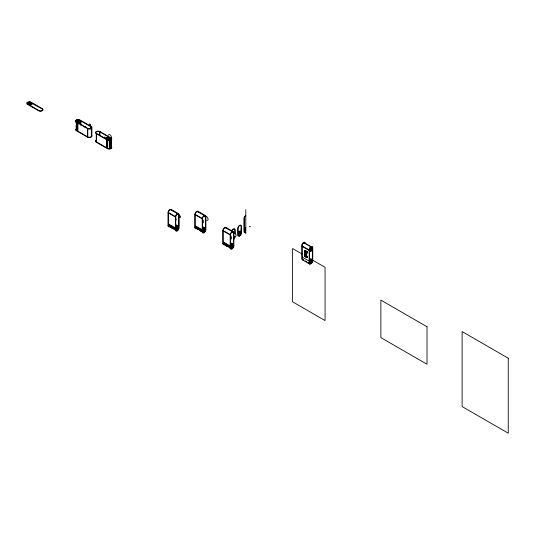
<?xml version="1.0" encoding="UTF-8"?>
<svg xmlns="http://www.w3.org/2000/svg" width="535" height="535" viewBox="0 0 535 535"><rect width="100%" height="100%" fill="white"/><g stroke="black" fill="none" stroke-linecap="round" stroke-linejoin="round"><path stroke-width="0.8" d="M307.03 253.376L306.187 252.493L305.813 252.707L306.662 253.59M250.119 226.465L249.898 226.84M305.184 252.232L304.709 252.085L305.251 252.627M178.081 226.807L178.061 226.666A1.177 0.675 -60 0 0 177.252 225.977L175.868 225.175M204.878 228.652L204.858 228.512A1.177 0.675 -60 0 0 204.042 227.823L202.665 227.021M230.184 242.917L232.029 243.98A1.177 0.675 -60 0 1 232.845 244.676L232.865 244.809M203.28 228.659C206.028 229.609 203.006 227.181 203.888 229.375M232.772 247.698A1.565 0.903 -60 0 0 232.538 245.746C232.538 244.93 231.642 243.666 231.876 245.532M177.112 230.097L177.085 230.097A1.043 0.602 -60 0 1 176.51 229.595A1.043 0.602 -60 0 1 177.072 228.445C178.222 227.047 176.791 225.502 177.092 227.522M204.109 230.063L204.176 229.214M232.096 246.22L232.083 245.532M233.514 229.154L233.735 228.759A2.608 1.505 -60 0 1 235.173 230.003L235.173 234.009M239.185 233.247L239.118 233.407A1.565 0.903 -60 0 0 238.864 235.654M245.384 229.649L245.297 229.856A1.565 0.903 -60 0 0 245.057 232.076M245.759 232.25L245.558 232.531A2.608 1.505 -60 0 1 243.96 231.341L243.96 218.541A2.608 1.505 -60 0 1 245.799 215.344M168.799 226.278A2.087 1.204 -60 0 1 168.391 225.335L168.545 224.493L175.921 228.759A2.829 1.632 -60 0 0 176.583 228.084M176.463 230.638A2.087 1.204 -60 0 1 175.774 229.595L175.921 228.759M195.877 228.224A2.087 1.204 -60 0 1 195.188 227.181L195.335 226.345L202.718 230.605A2.829 1.632 -60 0 0 203.38 229.936M202.337 231.956L203.26 232.484A2.087 1.204 -60 0 1 202.571 231.441L202.718 230.605M204.082 232.471L204.223 231.742A1.043 0.602 -60 0 0 204.785 230.592A1.043 0.602 -60 0 0 204.223 230.09L203.621 229.696M228.94 247.317L231.247 248.648A2.087 1.204 -60 0 1 230.558 247.605L230.679 246.789A2.829 1.632 -60 0 0 231.367 246.093M232.07 248.628L232.21 247.899A1.043 0.602 -60 0 0 232.772 246.749A1.043 0.602 -60 0 0 232.21 246.247L231.608 245.853M245.766 229.709L245.639 229.963A1.043 0.602 -60 0 0 245.063 231.127A1.043 0.602 -60 0 0 245.625 231.635L245.652 231.628M202.31 228.92L203.24 229.515L202.685 229.468M107.615 140.478L107.615 138.879A2.829 1.632 0 0 1 107.207 139.401L107.709 139.869A2.087 1.204 0 0 0 109.648 140.19L109.648 148.71A2.087 1.204 0 0 1 107.709 148.389L107.207 147.927M233.347 244.783L233.507 233.093A2.087 1.204 -60 0 0 232.029 232.243A2.087 1.204 -60 0 0 230.558 234.798L230.558 246.18M233.501 244.542L230.277 242.616M311.444 260.599L311.504 260.866A1.485 0.856 -60 0 1 312.012 261.749A1.485 0.856 -60 0 1 311.296 263.18A1.772 1.023 -60 0 0 312.353 261.147L312.246 260.438A2.842 1.638 -60 0 1 311.444 260.599L310.099 259.823M80.156 121.793L80.203 120.629L79.655 120.261A2.087 1.204 0 0 0 77.715 119.94L77.729 121.599M304.355 251.564L304.435 252.179M79.153 121.86C80.337 123.097 80.424 121.519 79.3 121.177A1.565 0.903 0 0 0 77.729 120M175.888 227.622L176.443 227.649A1.177 0.675 -60 0 1 177.252 225.977M30.334 104.051C34.039 105.823 28.897 102.426 30.341 103.924M76.933 120.569L76.92 120.589A1.043 0.602 0 0 0 77.073 121.325A1.043 0.602 0 0 0 78.351 121.418L79.314 121.692M78.678 121.244L78.705 121.211A1.043 0.602 0 0 0 78.551 120.475A1.043 0.602 0 0 0 77.267 120.388L76.953 121.913M108.685 138.886L108.679 138.893A1.043 0.602 0 0 0 108.812 139.655A1.043 0.602 0 0 0 110.09 139.742L110.865 139.943L110.865 148.469L110.484 148.249L110.444 139.541A1.043 0.602 0 0 0 110.29 138.799A1.043 0.602 0 0 0 109.013 138.712L108.257 138.438M176.349 227.89L176.363 227.877A2.307 1.331 -60 0 1 176.008 228.244L168.391 223.918L168.391 212.529A2.087 1.204 -60 0 1 169.374 210.355A2.087 1.204 -60 0 1 171.013 209.941M225.884 228.037A2.087 1.204 -60 0 0 224.232 228.291A2.087 1.204 -60 0 0 223.175 230.538L223.175 241.92L230.792 246.254A2.307 1.331 -60 0 0 231.133 245.893L230.297 245.077M28.108 102.767L28.114 102.753A1.043 0.602 0 0 0 28.255 103.516A1.043 0.602 0 0 0 29.532 103.603L29.82 103.609M29.866 103.422L29.886 103.402A1.043 0.602 0 0 0 29.726 102.66A1.043 0.602 0 0 0 28.449 102.573L27.285 102.386M230.445 245.558L231.856 246.448L231.989 245.605M223.309 242.515L230.692 246.775M175.975 227.342L177.426 228.238A1.043 0.602 -60 0 1 177.988 228.746A1.043 0.602 -60 0 1 177.426 229.896L177.212 230.665M202.457 229.401C203.815 231.682 204.898 229.308 203.086 228.967M80.17 120.716L80.176 120.703A2.829 1.632 0 0 0 79.748 121.251M107.187 139.428L107.234 148.115M239.031 233.12L238.938 233.193A2.829 1.632 -60 0 1 238.282 233.869L238.128 234.704A2.087 1.204 -60 0 0 238.817 235.748M31.344 102.901L31.358 102.894A2.829 1.632 0 0 0 30.93 103.436M232.19 245.344L231.267 244.816M177.393 227.355L176.483 226.807M29.064 104.686L29.171 104.626A2.307 1.331 0 0 1 29.646 104.512L29.94 104.572A1.177 0.675 0 0 0 31.759 104.686A1.177 0.675 0 0 0 31.565 103.636L31.471 103.576M302.369 257.602L302.201 258.479A1.772 1.023 -60 0 0 302.716 259.355M177.072 228.445L175.661 227.556M231.856 246.448L231.869 246.434A1.043 0.602 -60 0 0 231.294 247.605A1.043 0.602 -60 0 0 231.856 248.106L231.882 248.1M249.985 226.372L249.751 226.766M245.799 227.93L245.344 228.679L245.645 229.054M233.013 229.181L232.926 229.221A2.608 1.505 -60 0 0 231.561 231.461M233.554 239.459L233.568 239.453A2.608 1.505 -60 0 0 235.173 236.416M29.672 104.185L29.626 104.198A2.829 1.632 0 0 0 28.683 104.445L27.88 104.151A2.087 1.204 0 0 1 27.325 103.034M306.274 252.747L305.906 252.961L306.274 252.747M303.633 243.157L303.633 242.442L311.016 246.702L311.096 247.551A0.916 0.528 -60 0 1 311.617 247.999A0.916 0.528 -60 0 1 311.149 248.982C311.584 250.688 310.287 251.838 310.842 249.19A0.916 0.528 -60 0 1 310.32 248.742A0.916 0.528 -60 0 1 310.788 247.758L310.922 246.755L303.459 242.542A2.347 1.358 -60 0 0 301.8 245.418L301.8 258.713A2.347 1.358 -60 0 0 303.345 259.736M303.633 242.442L303.719 242.395A2.347 1.358 -60 0 1 305.351 243.03M304.408 250.494L304.776 250.28M310.922 246.755L310.842 246.802A2.347 1.358 -60 0 0 309.176 249.678L309.176 262.979A2.347 1.358 -60 0 0 310.728 263.996L310.842 263.039A0.916 0.528 -60 0 1 310.32 262.591A0.916 0.528 -60 0 1 310.788 261.608C310.407 259.816 311.584 258.853 311.149 261.401A0.916 0.528 -60 0 1 311.617 261.849A0.916 0.528 -60 0 1 311.149 262.832L311.209 263.715A2.347 1.358 -60 0 0 312.761 260.906L312.761 247.611A2.347 1.358 -60 0 0 311.096 246.655L311.016 246.702M304.529 250.641L304.897 250.427M305.197 251.731L304.83 250.888L305.251 250.714M304.703 251.243L305.07 250.42L304.703 251.243L304.468 250.868M304.903 251.296L305.197 250.681M304.749 251.49L305.171 251.303M305.826 251.176L306.194 250.968M304.883 252.841L304.341 252.299L305.458 251.631M305.966 251.303L306.341 251.089M304.341 252.527L304.709 252.313M305.953 251.403L306.856 251.624L306.321 251.209M304.341 252.894L305.284 253.015L304.341 252.894L305.251 253.623M306.642 252.908L305.813 252.206L306.689 252.286M306.488 251.831L307.01 251.463L306.488 252.059L306.094 251.831M304.341 253.115L305.538 253.383L304.83 254.225L305.231 253.61M305.813 252.426L307.01 252.694L306.04 253.617L305.793 253.209M304.408 253.403L304.776 253.189M306.488 252.199L307.237 252.025L306.321 252.5L305.813 252.206M306.481 252.266L307.01 251.711M304.529 253.55L304.897 253.336M305.813 252.888L306.187 252.674M305.164 253.409L305.538 253.195M306.642 252.721L307.01 252.507M304.428 254.332L305.07 253.329L304.703 254.152L304.468 253.737M306.053 253.409L306.715 253.022A0.889 0.515 60 0 1 306.481 253.543M304.549 254.499L305.171 254.212M306.428 253.724L306.796 253.51M304.97 254.767L305.338 254.553M305.886 254.138L306.254 253.924M304.341 255.275C307.418 256.098 302.135 254.881 305.9 256.499M305.09 254.734L305.458 254.52M306.007 254.285L306.374 254.071M306.555 253.878L306.923 253.664M304.341 255.503L305.171 255.108M306.007 255.269L306.729 254.359M304.335 255.69L304.703 255.476M304.482 255.797L304.85 255.59M305.886 255.121L306.548 254.065L306.18 254.887L305.946 254.499M306.682 254.754L306.301 254.961L306.214 254.466M305.164 255.757L305.538 255.543M306.649 255.931L306.254 255.536L306.729 255.342M306.18 255.87L306.548 255.048L306.18 255.87L305.946 255.469M304.542 255.917L305.532 256.486L306.595 255.904M304.408 256.031L305.532 256.713L306.187 256.325L305.839 255.636M306.481 256.372L306.849 256.165M307.224 257.061L306.488 257.509L305.813 256.9L306.856 257.302M307.016 256.218L306.321 256.613L304.91 255.703M305.813 257.121L306.187 256.907M306.642 256.833L307.01 256.619M306.488 257.101L307.01 256.807L306.187 256.325M307.01 256.974L306.488 257.288L305.813 256.9M306.488 257.643L306.856 257.429M306.996 257.315L307.364 257.101M306.642 257.602L307.01 257.388M306.635 257.723L307.003 257.509M245.231 229.542L245.137 229.615A2.829 1.632 -60 0 1 244.475 230.291L244.328 231.127A2.087 1.204 -60 0 0 245.017 232.17M239.359 236.109L239.553 235.26M238.282 233.407L238.363 233.354A2.307 1.331 -60 0 0 238.704 232.999L238.797 232.758A1.177 0.675 -60 0 1 239.606 231.087A1.177 0.675 -60 0 1 240.416 231.775L240.422 231.882M106.813 139.174L106.478 147.68L106.826 147.693M76.144 120.85A2.087 1.204 0 0 0 76.706 121.967L77.508 122.254A2.829 1.632 0 0 1 78.418 122.02M108.946 138.11A2.829 1.632 0 0 0 109.856 137.869L110.658 138.164A2.087 1.204 0 0 1 111.22 139.281L111.26 148.449M244.468 229.836L244.562 229.776A2.307 1.331 -60 0 0 244.903 229.421L244.997 229.167A1.177 0.675 -60 0 1 245.799 227.509M302.335 257.134L309.638 261.388L310.226 260.94A1.17 0.675 -60 0 1 310.969 259.134A1.17 0.675 -60 0 1 311.711 260.077L312.353 259.662L312.353 249.083A2.267 1.311 -60 0 0 311.711 249.651L309.698 248.487M77.254 120.388L77.267 121.452M78.351 121.418L78.418 123.083M240.931 232.337L240.957 232.33A2.829 1.632 -60 0 1 240.268 232.424M176.53 226.519L177.914 227.315A2.829 1.632 -60 0 0 178.576 227.228L178.723 227.89A2.087 1.204 -60 0 1 178.035 229.736L176.149 228.626M203.788 228.632L204.711 229.167A2.829 1.632 -60 0 0 205.373 229.074L205.52 229.736A2.087 1.204 -60 0 1 204.831 231.581L202.946 230.471M231.314 244.522L232.698 245.324A2.829 1.632 -60 0 0 233.36 245.231L233.507 245.899A2.087 1.204 -60 0 1 232.819 247.738L231.387 246.896M77.468 122.268L77.508 130.781L76.706 130.493A2.087 1.204 0 0 1 76.117 129.443M239.292 225.549L239.198 225.603A2.608 1.505 -60 0 0 237.761 228.512L237.761 234.918A2.608 1.505 -60 0 0 239.606 235.982A2.608 1.505 -60 0 0 241.452 232.785L241.452 226.379A2.608 1.505 -60 0 0 240.014 225.128L239.8 225.529M239.921 225.596L239.934 225.596A2.087 1.204 -60 0 1 241.084 226.593L240.87 231.916A2.307 1.331 -60 0 1 240.509 231.956M233.641 229.221L233.655 229.221A2.087 1.204 -60 0 1 234.798 230.217L234.798 233.548M108.257 140.765L108.244 138.01L106.973 138.043L108.21 138.404M177.072 230.103L176.149 229.568M203.868 231.949L203.909 231.943A1.043 0.602 -60 0 1 203.307 231.441A1.043 0.602 -60 0 1 203.868 230.291M239.767 233.354L239.78 233.347A1.043 0.602 -60 0 1 240.342 233.855A1.043 0.602 -60 0 1 239.78 235.005L239.653 235.788M239.453 235.206L239.439 235.206A1.043 0.602 -60 0 1 238.864 234.704A1.043 0.602 -60 0 1 239.426 233.554L239.566 232.732M77.99 123.505L77.99 122.435A2.307 1.331 0 0 1 78.471 122.321L78.759 122.388A1.177 0.675 0 0 0 80.578 122.502L80.578 125.163M109.374 138.759L109.374 137.689A2.307 1.331 0 0 1 108.893 137.803L108.618 140.284M239.412 232.638C238.844 231.247 240.73 231.394 239.653 233.3M302.262 257.128L302.201 246.421A2.133 1.23 -60 0 1 302.422 246.321M29.713 103.991L29.465 103.95A1.565 0.903 0 0 1 27.425 103.041M305.184 254.881L304.85 254.466M304.843 255.108L305.538 255.763M304.522 251.503L304.83 251.945M27.633 102.352L28.114 102.64M80.578 122.502A1.177 0.675 0 0 0 80.384 121.452L80.29 121.385M108.605 137.742A1.177 0.675 0 0 0 106.786 137.629A1.177 0.675 0 0 0 106.98 138.679L107.087 138.766M76.966 120.368L76.498 120.188L76.498 121.733M304.763 255.302L304.402 254.921M304.789 254.419L304.355 253.904M306.267 255.155L305.839 254.667M306.267 256.138L306.689 256.399M305.124 251.276L304.729 250.795M305.124 254.185L304.729 253.704M77.174 122.241L77.187 130.767M108.692 138.692L108.658 139.983M110.397 139.755L110.411 140.297M79.18 121.646L79.153 122.93M302.636 244.147A1.485 0.856 -60 0 1 303.258 243.144A1.772 1.023 -60 0 0 302.201 245.184L302.201 245.953L309.584 250.213A2.708 1.565 -60 0 1 310.494 249.992L310.46 249.731A1.485 0.856 -60 0 1 309.925 248.842A1.485 0.856 -60 0 1 310.641 247.404A1.772 1.023 -60 0 0 309.584 249.444L309.584 250.213M302.201 246.421L309.584 250.681A2.133 1.23 -60 0 1 310.226 250.507A1.17 0.675 -60 0 0 310.969 251.457A1.17 0.675 -60 0 0 311.711 249.651M76.331 122.181L87.419 128.581A2.608 1.505 0 0 0 91.111 128.581L91.111 126.454L80.023 120.047A2.608 1.505 0 0 0 76.331 120.047A2.608 1.505 0 0 0 76.331 122.181L76.331 130.7L87.419 137.107A2.608 1.505 0 0 0 90.736 137.288A2.608 1.505 0 0 0 91.666 135.442M99.938 131.55L111.026 137.95A2.608 1.505 0 0 1 111.026 140.076A2.608 1.505 0 0 1 107.334 140.076L96.246 133.676A2.608 1.505 0 0 1 96.246 131.55A2.608 1.505 0 0 1 99.938 131.55L99.938 135.81M90.743 128.988L90.743 126.661L80.885 120.97L80.885 124.702M106.478 147.68L96.621 141.989L96.621 133.462A2.087 1.204 0 0 1 96.621 131.757A2.087 1.204 0 0 1 99.57 131.757L109.428 137.455L109.428 139.053M306.461 251.617L306.856 251.845M306.869 252.052L306.642 251.677M306.595 252.948L306.167 252.981M304.341 252.299L305.184 253.082M90.743 126.661A2.087 1.204 0 0 1 90.743 128.367A2.087 1.204 0 0 1 87.793 128.367L77.929 122.675L77.929 131.202L87.793 136.893A2.087 1.204 0 0 0 90.261 137.1A2.087 1.204 0 0 0 91.311 135.79M96.621 133.462L106.478 139.16M301.954 253.958L292.571 248.541L292.571 301.814L325.053 320.565L325.053 267.293L309.17 258.131M306.856 257.074L305.9 256.278M310.374 259.301L311.711 260.077M110.411 148.289L110.792 148.509M302.569 259.294L303.913 260.063M305.251 260.839L306.595 261.615M307.939 262.391L309.952 263.554M302.342 259.823L309.725 264.083M96.093 140.17A2.608 1.505 0 0 0 96.246 142.203L107.334 148.603A2.608 1.505 0 0 0 110.678 148.77A2.608 1.505 0 0 0 111.547 146.898M29.084 104.847L38.968 110.558A2.087 1.204 0 0 0 41.924 110.558A2.087 1.204 0 0 0 41.924 108.852L31.712 103.148A2.307 1.331 0 0 0 31.451 103.469M197.97 211.265L205.353 215.525M225.957 227.422L233.34 231.688M197.709 211.72L205.092 215.979M225.696 227.877L233.079 232.136M204.504 215.926L205.888 216.722L205.888 229.528A2.608 1.505 -60 0 1 204.042 232.725A2.608 1.505 -60 0 1 202.203 231.655L194.82 227.395L194.82 214.588A2.608 1.505 -60 0 1 196.499 211.499A2.608 1.505 -60 0 1 198.478 212.087M230.184 247.812L230.184 235.012A2.608 1.505 -60 0 1 232.029 231.815L233.875 232.879L233.875 245.685A2.608 1.505 -60 0 1 232.029 248.882A2.608 1.505 -60 0 1 230.184 247.812L222.807 243.552L222.807 230.752A2.608 1.505 -60 0 1 224.479 227.656A2.608 1.505 -60 0 1 226.465 228.251M203.507 215.772L205.52 216.936L205.52 228.318L202.29 226.459M231.494 231.929L233.507 233.093M197.897 211.88A2.087 1.204 -60 0 0 196.245 212.134A2.087 1.204 -60 0 0 195.188 214.381L202.571 218.641L202.571 230.023M223.175 230.538L230.558 234.798M194.82 214.588L202.203 218.855L202.203 231.655M222.807 230.752L230.184 235.012M202.979 227.328L203.44 227.596M203.902 227.863L204.363 228.131M204.825 228.398L205.286 228.659A2.307 1.331 -60 0 1 204.945 228.692L204.022 228.164M230.966 243.485L231.428 243.753M231.889 244.02L233.273 244.823A2.307 1.331 -60 0 1 232.932 244.849L232.009 244.321M203.012 227.449L203.474 227.716M203.935 227.984L204.858 228.512M231.922 244.141L232.845 244.676M230.625 243.519L231.087 243.786M204.45 228.539L205.373 229.074M232.437 244.696L233.36 245.231M171.173 209.419L178.556 213.679M204.551 228.753L205.888 229.528M232.163 244.582L233.875 245.685M204.136 228.94L205.52 229.736M232.585 245.364L233.507 245.899M170.912 209.874L178.295 214.134M175.406 229.809L175.406 217.003A2.608 1.505 -60 0 1 177.252 213.813L179.098 214.876L179.098 227.676A2.608 1.505 -60 0 1 177.252 230.873A2.608 1.505 -60 0 1 175.406 229.809L168.023 225.549L168.023 212.743A2.608 1.505 -60 0 1 169.615 209.72A2.608 1.505 -60 0 1 171.641 210.068M203.628 229.054L204.551 229.589A1.565 0.903 -60 0 1 204.785 231.535M202.966 228.84L204.082 229.462M230.953 244.997L232.07 245.618M231.535 245.391L231.996 245.659M176.71 213.926L178.723 215.09L178.723 226.472L175.962 224.874M230.21 245.358L231.133 245.893M202.618 229.642L203.541 230.17A1.565 0.903 -60 0 0 203.3 232.397L202.377 231.862M230.144 245.532L230.605 245.799M231.066 246.067L231.528 246.327A1.565 0.903 -60 0 0 231.287 248.554L230.364 248.019M202.839 230.946L204.223 231.742M230.826 247.103L232.21 247.899M195.188 226.639L202.571 230.899M230.558 247.056L223.255 242.576L223.175 243.338A2.087 1.204 -60 0 0 223.864 244.381M202.738 231.254L204.082 232.029M230.725 247.411L232.07 248.186M203.086 231.541L204.009 232.511M231.073 247.698L231.996 248.668M195.188 227.181L202.571 231.441M223.175 243.338L230.558 247.605M202.905 231.762L204.29 232.558M230.685 247.832L231.147 248.093M231.354 248.186L232.277 248.721M196.8 228.759L197.261 229.027M197.723 229.294L198.184 229.555M199.568 230.358L200.03 230.625M200.491 230.893L200.953 231.153M201.414 231.421L201.876 231.688M224.325 244.649L224.787 244.916M225.248 245.184L227.556 246.515M196.419 228.585L197.803 229.381M200.571 230.98L201.033 231.247M202.879 232.31L203.802 232.845M224.867 245.01L224.406 244.742A2.608 1.505 -60 0 1 222.807 243.552M226.251 245.806L226.713 246.073M227.174 246.341L227.636 246.608M229.943 247.939L230.866 248.467M231.327 248.735L231.789 249.002M168.391 212.529L175.774 216.795L175.774 228.177M168.023 212.743L175.406 217.003M175.721 225.215L176.182 225.482M176.644 225.75L177.105 226.017M178.028 226.546L178.489 226.813A2.307 1.331 -60 0 1 178.155 226.847L176.771 226.051M175.754 225.335L176.216 225.603M176.677 225.87L178.061 226.666M178.115 226.96L178.576 227.228M177.339 227.094L178.723 227.89M176.831 227.208L177.754 227.743A1.565 0.903 -60 0 1 177.995 229.689M176.169 226.994L177.286 227.616M176.289 227.121L177.212 227.642M175.821 227.796L176.744 228.325A1.565 0.903 -60 0 0 176.51 230.545L176.048 230.284M176.503 229.361L177.426 229.896M168.391 224.794L175.774 229.054M176.289 229.696L177.192 230.137M168.391 225.335L175.774 229.595M176.115 229.916L177.493 230.712M169.588 226.552L170.05 226.82M170.511 227.087L170.973 227.348M171.434 227.616L171.895 227.883M175.126 229.749L175.587 230.017M169.541 226.646L170.926 227.442M171.006 227.535L171.849 227.977M171.929 228.071L172.39 228.338M173.775 229.134L174.236 229.401M174.698 229.669L175.54 230.11M175.62 230.197L177.005 231M305.111 255.075L304.776 254.72M305.231 252.386L305.559 252.868M306.201 255.409L306.548 255.656M31.358 102.767L30.836 102.452A2.087 1.204 0 0 0 28.897 102.125A1.565 0.903 0 0 1 30.482 103.362M304.696 255.028L304.475 254.667M309.618 261.374L309.584 250.681M306.247 255.523L306.314 255.951L306.669 255.309M304.789 251.938L304.375 251.049M241.071 232.384L241.084 232.999A2.087 1.204 -60 0 1 240.389 234.845M239.412 225.623L239.279 225.971A2.087 1.204 -60 0 0 238.128 228.298L238.135 233.347M233.133 229.248L232.999 229.595A2.087 1.204 -60 0 0 231.916 231.381M244.334 229.769L244.328 218.327A2.087 1.204 -60 0 1 245.799 215.765M203.233 229.455L203.233 229.468A1.177 0.675 -60 0 1 204.042 227.823M306.669 254.326L306.669 254.747M303.539 242.495L303.539 243.211M245.799 209.62L245.799 233.889M234.798 236.082L234.798 236.63A2.087 1.204 -60 0 1 234.109 238.47M195.188 214.381L195.188 225.763L202.805 230.09A2.307 1.331 -60 0 0 203.146 229.736M111.026 137.95L111.026 139.501M110.792 139.983L110.765 148.737M110.658 138.164L110.658 139.227M110.411 144.029L110.411 144.557M110.19 137.89L110.09 140.277M110.09 144.002L110.09 144.537M109.856 137.869L109.856 138.939M109.073 139.963L109.073 138.364A1.565 0.903 0 0 1 111.113 139.274L111.113 147.794A1.565 0.903 0 0 0 111.093 147.58M108.893 137.803L108.893 138.873M108.184 138.478L108.184 140.611M108.063 140.551L108.063 138.953A1.565 0.903 0 0 0 109.628 140.13L109.628 148.656A1.565 0.903 0 0 1 108.572 148.456M107.889 138.451L107.889 140.578M107.709 139.869L107.709 148.389M107.334 140.076L107.334 148.603M107.087 139.909L107.087 138.846A2.307 1.331 0 0 1 106.893 139.12L106.893 139.655M106.98 138.679L106.98 139.742M106.786 137.629L106.786 138.692M99.57 131.757L99.57 135.636M96.246 133.676L96.246 142.203M91.88 127.517L91.88 136.037M91.358 127.517L91.358 136.037M87.793 128.367L87.793 136.893M87.419 128.581L87.419 137.107M80.471 121.539L80.471 121.004A2.307 1.331 0 0 0 80.27 121.284L80.27 122.883M80.384 121.452L80.384 123.05M79.655 120.261L79.748 122.849M79.474 121.679L79.474 122.742M78.705 121.211L78.759 123.451M78.471 122.321L78.471 123.391M78.291 122.829L78.291 121.759A1.565 0.903 0 0 1 76.244 120.856L76.244 122.455M76.706 121.967L76.706 130.493M76.599 119.914L76.572 121.739M76.104 120.201L76.144 122.976M76.144 125.645L76.144 127.243M302.201 245.953A2.708 1.565 -60 0 1 302.522 245.812M302.536 244.783A1.485 0.856 -60 0 1 302.542 244.582M304.348 242.83A1.485 0.856 -60 0 0 303.92 242.763A1.772 1.023 -60 0 1 304.602 242.776M306.301 253.215A0.889 0.515 60 0 1 306.114 253.757M175.774 216.795A2.087 1.204 -60 0 1 177.252 214.234A2.087 1.204 -60 0 1 178.723 215.09M177.252 213.813A2.608 1.505 -60 0 1 179.098 214.876M169.622 226.74A2.608 1.505 -60 0 1 168.023 225.549M175.741 218.574A1.043 0.602 60 0 1 176.142 219.564A1.043 0.602 60 0 1 175.741 220.092M179.105 216.006A1.043 0.602 60 0 1 179.947 215.799A1.043 0.602 60 0 1 180.569 217.103A1.043 0.602 60 0 1 179.767 217.391M202.571 218.641A2.087 1.204 -60 0 1 204.042 216.08A2.087 1.204 -60 0 1 205.52 216.936M202.203 218.855A2.608 1.505 -60 0 1 204.042 215.659A2.608 1.505 -60 0 1 205.888 216.722M196.111 228.679A2.608 1.505 -60 0 1 194.82 227.395M202.471 219.464A2.087 1.204 60 0 1 203.674 221.838A2.087 1.204 60 0 1 202.471 222.814M205.701 216.568A2.087 1.204 60 0 1 207.995 218.574A2.087 1.204 60 0 1 206.764 220.199M230.291 235.5A2.087 1.204 60 0 1 231.662 237.995A2.087 1.204 60 0 1 230.291 238.904M233.501 232.825A2.087 1.204 60 0 1 235.962 234.651A2.087 1.204 60 0 1 234.618 236.289M232.029 231.815A2.608 1.505 -60 0 1 233.875 232.879M223.911 244.288A1.565 0.903 -60 0 1 223.797 244.221M231.22 245.612A1.177 0.675 -60 0 1 232.029 243.98M234.297 236.731A1.565 0.903 -60 0 1 234.069 238.429M234.029 237.252A1.043 0.602 -60 0 1 233.554 238.583M240.115 232.852A1.565 0.903 -60 0 1 240.349 234.798M96.621 141.989A2.087 1.204 0 0 1 96.019 141.013M111.247 147.352A2.087 1.204 0 0 1 111.22 147.807M104.057 137.716A2.087 1.204 60 0 1 105.255 137.194A2.087 1.204 60 0 1 106.712 138.786M108.451 135.301A2.087 1.204 60 0 1 110.658 135.415A2.087 1.204 60 0 1 110.832 138.311M76.331 130.7A2.608 1.505 0 0 1 75.87 128.942M91.111 126.454A2.608 1.505 0 0 1 91.111 128.581M84.838 127.089A1.043 0.602 60 0 1 85.439 126.601A1.043 0.602 60 0 1 86.262 127.597M89.298 124.782A1.043 0.602 60 0 1 89.826 124.026A1.043 0.602 60 0 1 90.729 125.197A1.043 0.602 60 0 1 90.141 125.872M309.584 262.137L309.584 262.738A1.772 1.023 -60 0 0 310.641 263.561A1.485 0.856 -60 0 1 309.925 262.952A1.485 0.856 -60 0 1 310.434 261.481L310.494 261.147A2.708 1.565 -60 0 1 309.745 261.869L309.584 262.137M311.417 249.29L311.444 249.444A2.842 1.638 -60 0 1 312.353 248.614L312.353 247.845A1.772 1.023 -60 0 0 311.296 247.023A1.485 0.856 -60 0 1 312.012 247.638A1.485 0.856 -60 0 1 311.504 249.109L311.423 249.256M305.425 253.115L305.057 253.329L305.425 253.108M306.863 252.406L306.495 252.62L306.863 252.4M306.863 256.519L306.495 256.733L306.863 256.512M508.25 358.203L462.12 331.566L462.12 406.567L508.25 433.203L508.25 358.203M427.017 326.758L380.887 300.122L380.887 337.625L427.017 364.255L427.017 326.758M42.292 108.638L31.204 102.238A2.608 1.505 0 0 0 27.512 102.238A2.608 1.505 0 0 0 27.512 104.365L38.6 110.772A2.608 1.505 0 0 0 42.292 110.772A2.608 1.505 0 0 0 42.292 108.638"/></g></svg>
